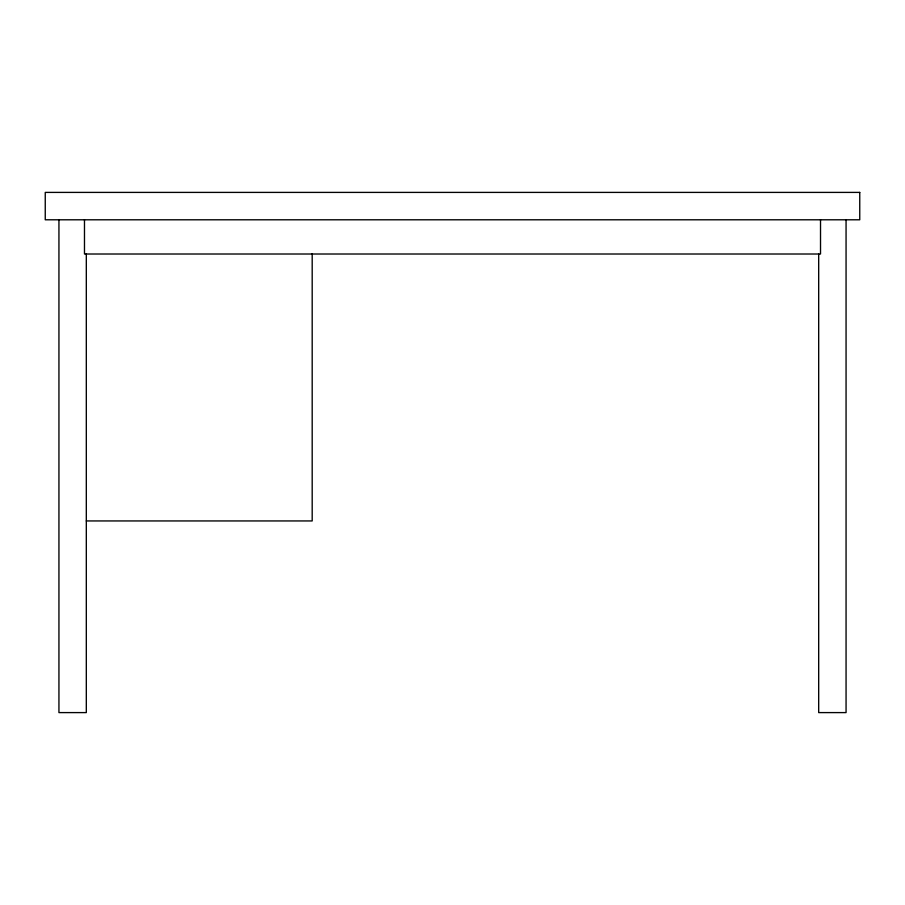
<?xml version="1.0" encoding="UTF-8"?>
<svg xmlns="http://www.w3.org/2000/svg" width="905" height="905" viewBox="0 0 905 905"><rect width="100%" height="100%" fill="white"/><g stroke="black" fill="none" stroke-linecap="round" stroke-linejoin="round"><path stroke-width="1.36" d="M86.314 520.941L312.191 520.941L312.191 253.717M846.062 219.791L846.062 712.597L818.686 712.597L818.686 254.011M820.518 219.791L820.518 254.011L84.482 254.011L84.482 219.791M86.314 253.717L86.314 712.597L58.938 712.597L58.938 219.791M859.75 192.403L45.25 192.403L45.25 219.791L859.75 219.791L859.75 192.403"/></g></svg>
